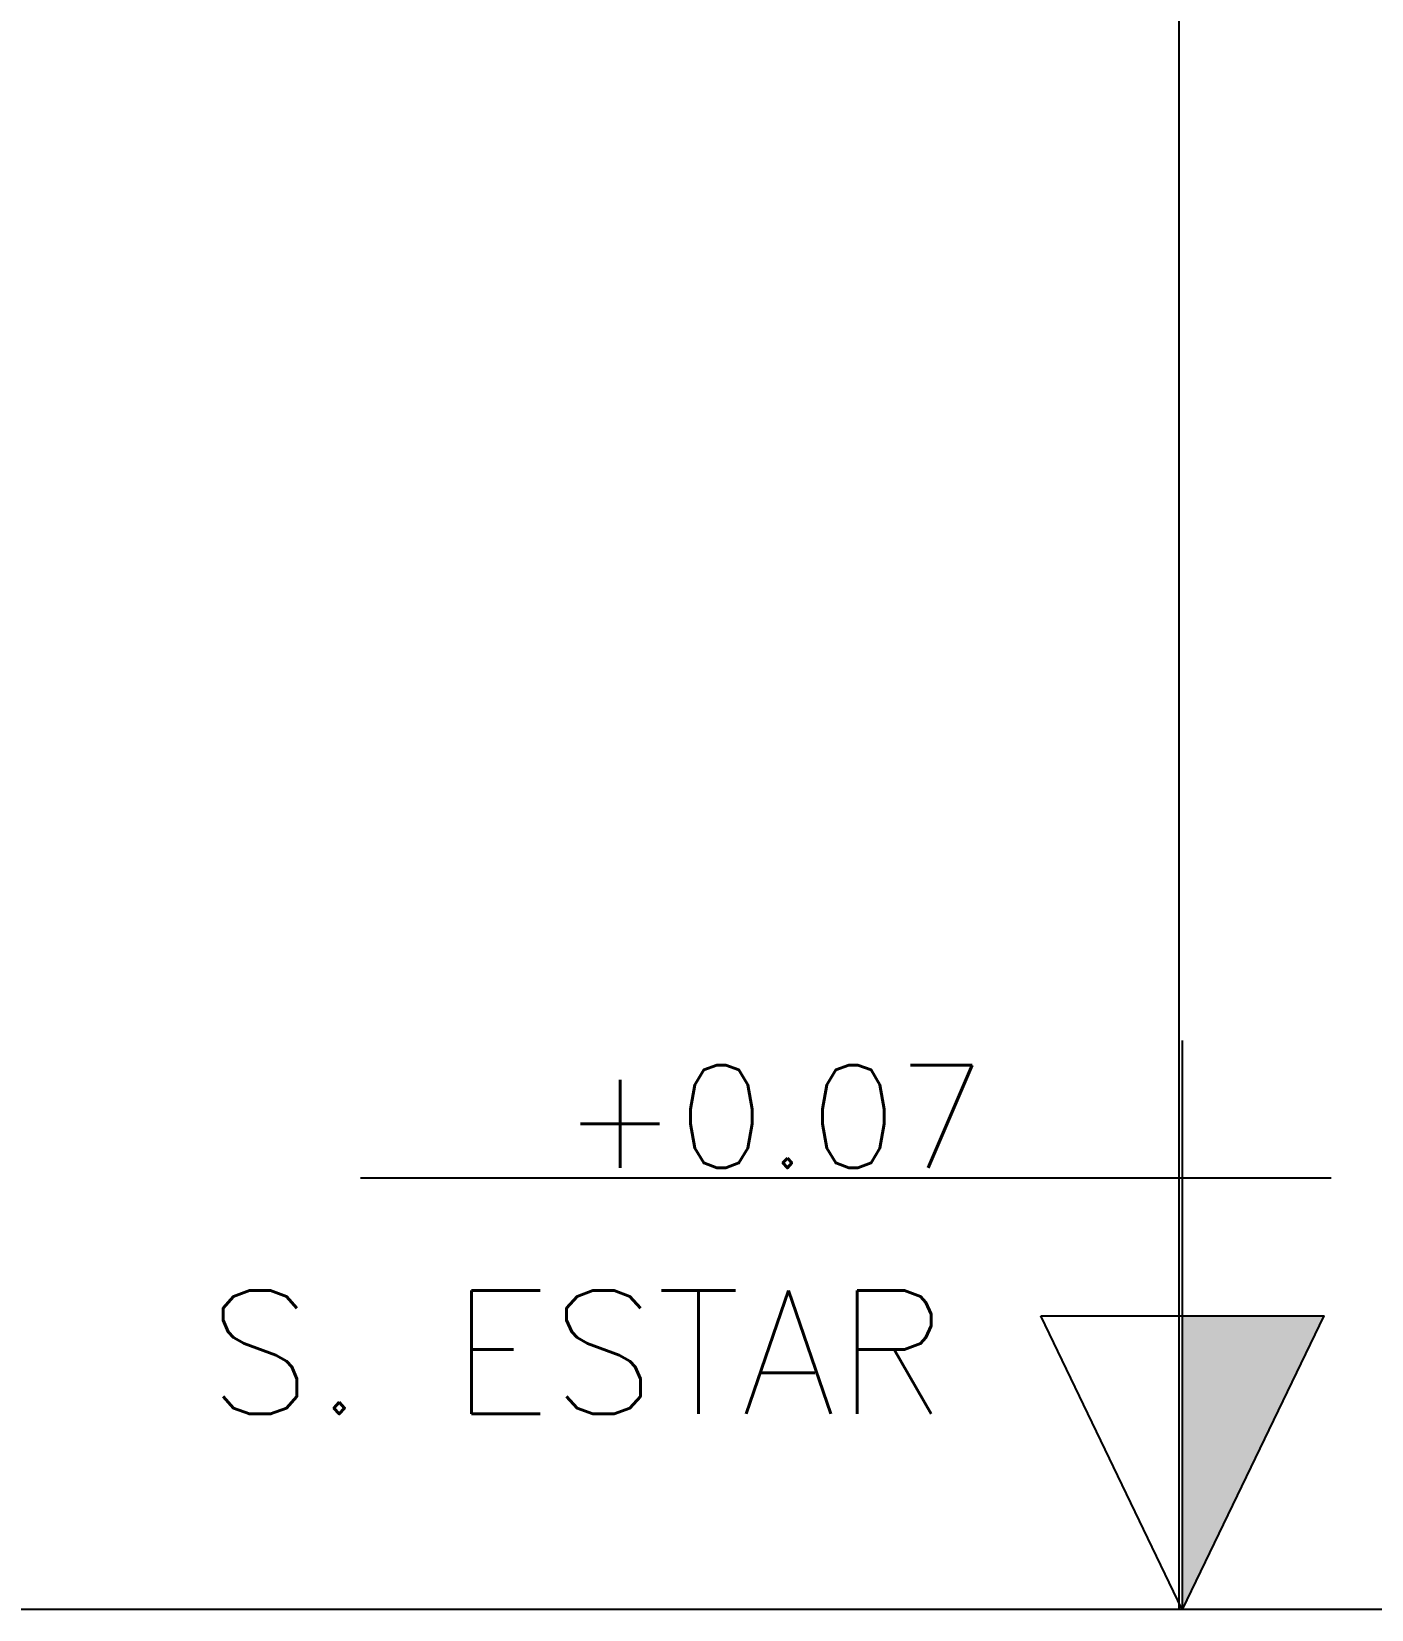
# Model space of a CAD drawing. Header units: millimetres. Extents: x -72 to 470, y 3 to 161.
# Drawn here: x 438.153 to 439.457, y 58.025 to 59.561 of the extents above; entities that cross this region are included whole.
import ezdxf

# ---------------------------------------------------------------- set-up
doc = ezdxf.new("R2010")
doc.units = ezdxf.units.MM
doc.layers.get('0').update_dxf_attribs({"color": 3})
doc.layers.add('DIVERSOS', color=1, linetype='Continuous')
doc.layers.add('LAYER2', color=5, linetype='Continuous')
doc.layers.add('E-Lay-9', color=9, linetype='Continuous', lineweight=9)
doc.styles.add('PADRAO_TXT', font='romans.shx')

# ---------------------------------------------------------------- blocks, each defined once
blk = doc.blocks.new('nivel_L')
at = {"layer": 'DIVERSOS'}
blk.add_hatch(color=256, dxfattribs=at).paths.add_polyline_path([(0, 0), (0.1376, 0.2858), (0, 0.2858)])
for p, q in [((0, 0.5535), (0, 0)), ((0.1448, 0.4196), (-0.8, 0.4196))]:
    blk.add_line(p, q, dxfattribs=at)
blk.add_lwpolyline([(-0.1376, 0.2858), (0.1376, 0.2858), (0, 0)], close=True, dxfattribs=at)

msp = doc.modelspace()

# ---------------------------------------------------------------- linework, layer by layer
at = {"layer": 'LAYER2'}
for p, q in [((439.2702, 58.0254), (439.2702, 60.9954)), ((440.9202, 58.0254), (433.7702, 58.0254))]:
    msp.add_line(p, q, dxfattribs=at)

# ---------------------------------------------------------------- block references
at = {"layer": 'E-Lay-9'}
msp.add_blockref('nivel_L', (439.2733, 58.0254), dxfattribs=at)

# ---------------------------------------------------------------- texts
at = {"style": 'PADRAO_TXT'}
for s, height, p in [('+0.07', 0.1, (438.6703, 58.4551)), ('S. ESTAR', 0.12, (438.3242, 58.2156))]:
    msp.add_text(s, height=height, dxfattribs=at).set_placement(p)

doc.saveas('drawing.dxf')
